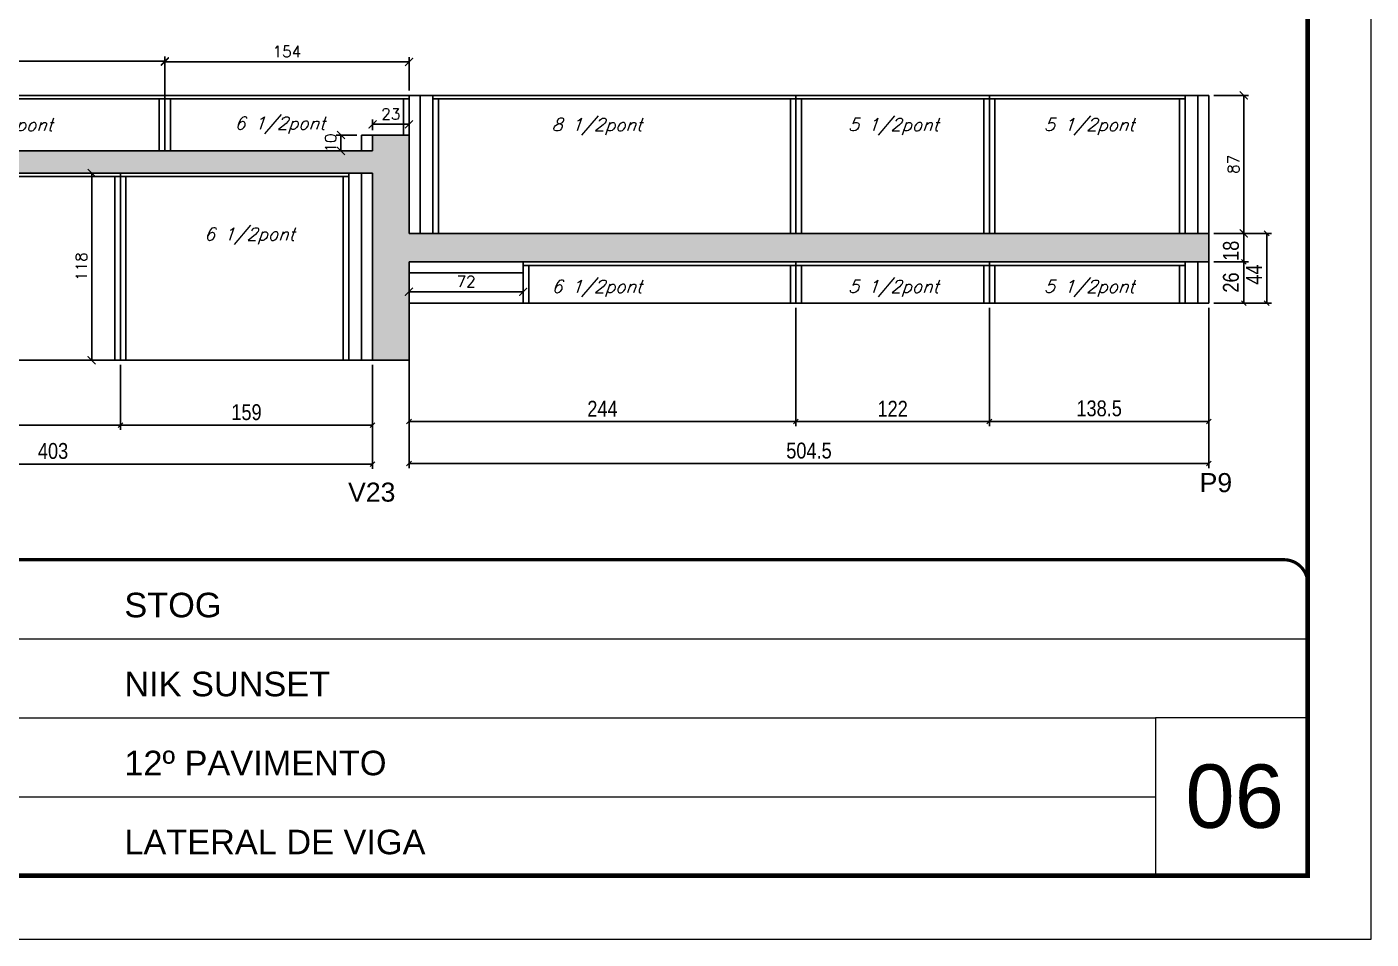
# Model space of a CAD drawing. Extents: x -10448 to -1189, y -11772 to 17235.
# Drawn here: x -8213 to -7365, y 14646 to 15221 of the extents above; entities that cross this region are included whole.
import ezdxf

# ---------------------------------------------------------------- set-up
doc = ezdxf.new("R2010")
doc.units = 0
doc.linetypes.add('CONTINUO', pattern=[0])
doc.linetypes.add('DASHED', pattern=[0.75, 0.5, -0.25])
for name, color, linetype in [('5', 5, 'Continuous'), ('COTA', 241, 'Continuous'), ('Painéis', 200, 'Continuous'), ('SARR_2.2x7', 40, 'Continuous'), ('SARR_3.5x7', 81, 'Continuous'), ('texto', 7, 'Continuous')]:
    doc.layers.add(name, color=color, linetype=linetype)
for name, color, linetype, lineweight in [('CARIMBO', 255, 'Continuous', 9), ('Folhas', 255, 'Continuous', 9), ('SARRAFO DE PRESSAO', 251, 'DASHED', 9)]:
    doc.layers.add(name, color=color, linetype=linetype, lineweight=lineweight)
doc.styles.add('ARIAL', font='arial.ttf')
doc.styles.add('COTA TECNICA', font='techl___.ttf', dxfattribs={"height": 10})
doc.styles.add('Romans', font='romans.shx')
doc.styles.get("Standard").update_dxf_attribs({"font": 'arial.ttf'})
doc.dimstyles.new('Cota Paínel', dxfattribs={"dimtxt": 7, "dimasz": 5, "dimexe": 3, "dimexo": 3, "dimgap": 3, "dimtad": 1, "dimdec": 1, "dimzin": 12, "dimdsep": 46, "dimtxsty": 'Romans', "dimblk": 'ARCHTICK', "dimcen": 0, "dimclrd": 4, "dimclre": 4, "dimclrt": 1, "dimadec": 1, "dimazin": 3, "dimtfac": 1, "dimtdec": 1, "dimtmove": 0, "dimatfit": 3, "dimldrblk": 'OBLIQUE', "dimfxl": 1, "dimtolj": 1, "dimtzin": 12, "dimarcsym": 0})
doc.dimstyles.new('PAINEL', dxfattribs={"dimtxt": 10, "dimasz": 3, "dimexe": 3, "dimexo": 3, "dimgap": 3, "dimtad": 1, "dimdec": 1, "dimzin": 12, "dimdsep": 46, "dimtxsty": 'COTA TECNICA', "dimblk1": 'OBLIQUE', "dimblk2": 'OBLIQUE', "dimsah": 1, "dimcen": 0.9, "dimclrd": 4, "dimclre": 4, "dimclrt": 240, "dimadec": 1, "dimazin": 3, "dimtfac": 1, "dimtdec": 1, "dimtmove": 0, "dimatfit": 3, "dimfxl": 1, "dimtolj": 1, "dimtzin": 12, "dimarcsym": 0})

# ---------------------------------------------------------------- blocks, each defined once
blk = doc.blocks.new('9999999999')
at = {"color": 30, "linetype": 'CONTINUO'}
for p, q in [((98564.56, 34379.64), (99583.98, 34379.64)), ((98564.56, 34329.83), (99487.98, 34329.83)), ((99583.98, 34329.83), (99487.98, 34329.83)), ((99487.98, 34329.83), (99487.98, 34230.21)), ((98564.56, 34280.02), (99487.98, 34280.02))]:
    blk.add_line(p, q, dxfattribs=at)
at = {"color": 30, "linetype": 'CONTINUO', "const_width": 2}
blk.add_lwpolyline([(99583.98, 34230.21), (99583.98, 34414.45, 0.414214), (99568.98, 34429.45), (98228.98, 34429.45, 0.414214), (98213.98, 34414.45), (98213.98, 34245.21, 0.414214), (98228.98, 34230.21), (99583.98, 34230.21)], format="xyb", dxfattribs=at)
at = {"layer": 'Folhas'}
blk.add_lwpolyline([(98138.98, 34190.21), (99623.98, 34190.21), (99623.98, 35240.21), (98138.98, 35240.21)], close=True, dxfattribs=at)
at = {"layer": 'Folhas', "color": 30, "const_width": 3}
blk.add_lwpolyline([(98213.98, 34230.21), (99583.98, 34230.21), (99583.98, 35200.21), (98213.98, 35200.21)], close=True, dxfattribs=at)
at = {"color": 7, "linetype": 'Continuous', "ltscale": 5, "style": 'ARIAL'}
for s, height, p in [('STOG', 15.483, (98837.68, 34393.13)), ('NIK SUNSET', 15.483, (98837.68, 34343.32)), ('12º PAVIMENTO', 15.4829, (98837.68, 34293.51)), ('LATERAL DE VIGA', 15.4829, (98837.68, 34243.7))]:
    blk.add_text(s, height=height, dxfattribs=at).set_placement(p)
blk = doc.blocks.new('_Oblique')
at = {"color": 0, "linetype": 'ByBlock', "lineweight": -2}
blk.add_line((-0.5, -0.5), (0.5, 0.5), dxfattribs=at)
blk = doc.blocks.new('*D32')
at = {"layer": 'COTA', "color": 4, "linetype": 'ByBlock', "lineweight": -2, "transparency": 16777216}
for p, q in [((-8397.56, 15007.69), (-8397.56, 14966.73)), ((-8153.56, 15007.69), (-8153.56, 14966.73)), ((-8397.56, 14969.73), (-8153.56, 14969.73))]:
    blk.add_line(p, q, dxfattribs=at)
at = {"layer": 'Defpoints', "color": 0, "linetype": 'ByBlock', "transparency": 16777216}
for p in [(-8397.56, 15010.69), (-8153.56, 15010.69), (-8153.56, 14969.73)]:
    blk.add_point(p, dxfattribs=at)
at = {"layer": 'COTA', "color": 4, "linetype": 'ByBlock', "lineweight": -2, "transparency": 16777216, "xscale": 3, "yscale": 3, "zscale": 3, "rotation": 180}
blk.add_blockref('_Oblique', (-8397.56, 14969.73), dxfattribs=at)
at = {"layer": 'COTA', "color": 4, "linetype": 'ByBlock', "lineweight": -2, "transparency": 16777216, "xscale": 3, "yscale": 3, "zscale": 3}
blk.add_blockref('_Oblique', (-8153.56, 14969.73), dxfattribs=at)
at = {"layer": 'COTA', "color": 240, "linetype": 'ByBlock', "transparency": 16777216, "insert": (-8275.56, 14977.8), "char_height": 10, "attachment_point": 5, "style": 'COTA TECNICA'}
blk.add_mtext('\\A1;244', dxfattribs=at)
blk = doc.blocks.new('*D33')
at = {"layer": 'COTA', "color": 4, "linetype": 'ByBlock', "lineweight": -2, "transparency": 16777216}
for p, q in [((-8153.56, 15007.69), (-8153.56, 14966.73)), ((-7994.56, 15007.69), (-7994.56, 14966.73)), ((-8153.56, 14969.73), (-7994.56, 14969.73))]:
    blk.add_line(p, q, dxfattribs=at)
at = {"layer": 'Defpoints', "color": 0, "linetype": 'ByBlock', "transparency": 16777216}
for p in [(-8153.56, 15010.69), (-7994.56, 15010.69), (-7994.56, 14969.73)]:
    blk.add_point(p, dxfattribs=at)
at = {"layer": 'COTA', "color": 4, "linetype": 'ByBlock', "lineweight": -2, "transparency": 16777216, "xscale": 3, "yscale": 3, "zscale": 3, "rotation": 180}
blk.add_blockref('_Oblique', (-8153.56, 14969.73), dxfattribs=at)
at = {"layer": 'COTA', "color": 4, "linetype": 'ByBlock', "lineweight": -2, "transparency": 16777216, "xscale": 3, "yscale": 3, "zscale": 3}
blk.add_blockref('_Oblique', (-7994.56, 14969.73), dxfattribs=at)
at = {"layer": 'COTA', "color": 240, "linetype": 'ByBlock', "transparency": 16777216, "insert": (-8074.06, 14977.87), "char_height": 10, "attachment_point": 5, "style": 'COTA TECNICA'}
blk.add_mtext('\\A1;159', dxfattribs=at)
blk = doc.blocks.new('*D34')
at = {"layer": 'COTA', "color": 4, "linetype": 'ByBlock', "lineweight": -2, "transparency": 16777216}
for p, q in [((-8397.56, 15007.69), (-8397.56, 14942.19)), ((-7994.56, 15007.69), (-7994.56, 14942.19)), ((-8397.56, 14945.19), (-7994.56, 14945.19))]:
    blk.add_line(p, q, dxfattribs=at)
at = {"layer": 'Defpoints', "color": 0, "linetype": 'ByBlock', "transparency": 16777216}
for p in [(-8397.56, 15010.69), (-7994.56, 15010.69), (-7994.56, 14945.19)]:
    blk.add_point(p, dxfattribs=at)
at = {"layer": 'COTA', "color": 4, "linetype": 'ByBlock', "lineweight": -2, "transparency": 16777216, "xscale": 3, "yscale": 3, "zscale": 3, "rotation": 180}
blk.add_blockref('_Oblique', (-8397.56, 14945.19), dxfattribs=at)
at = {"layer": 'COTA', "color": 4, "linetype": 'ByBlock', "lineweight": -2, "transparency": 16777216, "xscale": 3, "yscale": 3, "zscale": 3}
blk.add_blockref('_Oblique', (-7994.56, 14945.19), dxfattribs=at)
at = {"layer": 'COTA', "color": 240, "linetype": 'ByBlock', "transparency": 16777216, "insert": (-8196.06, 14953.41), "char_height": 10, "attachment_point": 5, "style": 'COTA TECNICA'}
blk.add_mtext('\\A1;403', dxfattribs=at)
blk = doc.blocks.new('*D35')
at = {"layer": 'COTA', "color": 4, "linetype": 'ByBlock', "lineweight": -2, "transparency": 16777216}
for p, q in [((-7464.06, 15072.69), (-7442.06, 15072.69)), ((-7445.06, 15046.69), (-7445.06, 15072.69)), ((-7464.06, 15046.69), (-7442.06, 15046.69))]:
    blk.add_line(p, q, dxfattribs=at)
at = {"layer": 'Defpoints', "color": 0, "linetype": 'ByBlock', "transparency": 16777216}
for p in [(-7467.06, 15072.69), (-7445.06, 15072.69), (-7467.06, 15046.69)]:
    blk.add_point(p, dxfattribs=at)
at = {"layer": 'COTA', "color": 4, "linetype": 'ByBlock', "lineweight": -2, "transparency": 16777216, "xscale": 3, "yscale": 3, "zscale": 3}
for p, rotation in [((-7445.06, 15072.69), 90), ((-7445.06, 15046.69), 270)]:
    blk.add_blockref('_Oblique', p, dxfattribs=dict(at, rotation=rotation))
at = {"layer": 'COTA', "color": 240, "linetype": 'ByBlock', "transparency": 16777216, "insert": (-7453.16, 15059.69), "char_height": 10, "attachment_point": 5, "rotation": 90, "style": 'COTA TECNICA'}
blk.add_mtext('\\A1;26', dxfattribs=at)
blk = doc.blocks.new('*D36')
at = {"layer": 'COTA', "color": 4, "linetype": 'ByBlock', "lineweight": -2, "transparency": 16777216}
for p, q in [((-7464.06, 15090.69), (-7442.06, 15090.69)), ((-7445.06, 15072.69), (-7445.06, 15090.69)), ((-7464.06, 15072.69), (-7442.06, 15072.69))]:
    blk.add_line(p, q, dxfattribs=at)
at = {"layer": 'Defpoints', "color": 0, "linetype": 'ByBlock', "transparency": 16777216}
for p in [(-7467.06, 15090.69), (-7445.06, 15090.69), (-7467.06, 15072.69)]:
    blk.add_point(p, dxfattribs=at)
at = {"layer": 'COTA', "color": 4, "linetype": 'ByBlock', "lineweight": -2, "transparency": 16777216, "xscale": 3, "yscale": 3, "zscale": 3}
for p, rotation in [((-7445.06, 15090.69), 90), ((-7445.06, 15072.69), 270)]:
    blk.add_blockref('_Oblique', p, dxfattribs=dict(at, rotation=rotation))
at = {"layer": 'COTA', "color": 240, "linetype": 'ByBlock', "transparency": 16777216, "insert": (-7453.15, 15079.69), "char_height": 10, "attachment_point": 5, "rotation": 90, "style": 'COTA TECNICA'}
blk.add_mtext('\\A1;18', dxfattribs=at)
blk = doc.blocks.new('*D37')
at = {"layer": 'COTA', "color": 4, "linetype": 'ByBlock', "lineweight": -2, "transparency": 16777216}
for p, q in [((-7464.06, 15090.69), (-7427.63, 15090.69)), ((-7430.63, 15046.69), (-7430.63, 15090.69)), ((-7464.06, 15046.69), (-7427.63, 15046.69))]:
    blk.add_line(p, q, dxfattribs=at)
at = {"layer": 'Defpoints', "color": 0, "linetype": 'ByBlock', "transparency": 16777216}
for p in [(-7467.06, 15090.69), (-7430.63, 15090.69), (-7467.06, 15046.69)]:
    blk.add_point(p, dxfattribs=at)
at = {"layer": 'COTA', "color": 4, "linetype": 'ByBlock', "lineweight": -2, "transparency": 16777216, "xscale": 3, "yscale": 3, "zscale": 3}
for p, rotation in [((-7430.63, 15090.69), 90), ((-7430.63, 15046.69), 270)]:
    blk.add_blockref('_Oblique', p, dxfattribs=dict(at, rotation=rotation))
at = {"layer": 'COTA', "color": 240, "linetype": 'ByBlock', "transparency": 16777216, "insert": (-7438.7, 15064.69), "char_height": 10, "attachment_point": 5, "rotation": 90, "style": 'COTA TECNICA'}
blk.add_mtext('\\A1;44', dxfattribs=at)
blk = doc.blocks.new('*D38')
at = {"layer": 'COTA', "color": 4, "linetype": 'ByBlock', "lineweight": -2, "transparency": 16777216}
for p, q in [((-7971.56, 15043.69), (-7971.56, 14969.03)), ((-7727.56, 15043.69), (-7727.56, 14969.03)), ((-7971.56, 14972.03), (-7727.56, 14972.03))]:
    blk.add_line(p, q, dxfattribs=at)
at = {"layer": 'Defpoints', "color": 0, "linetype": 'ByBlock', "transparency": 16777216}
for p in [(-7971.56, 15046.69), (-7727.56, 15046.69), (-7727.56, 14972.03)]:
    blk.add_point(p, dxfattribs=at)
at = {"layer": 'COTA', "color": 4, "linetype": 'ByBlock', "lineweight": -2, "transparency": 16777216, "xscale": 3, "yscale": 3, "zscale": 3, "rotation": 180}
blk.add_blockref('_Oblique', (-7971.56, 14972.03), dxfattribs=at)
at = {"layer": 'COTA', "color": 4, "linetype": 'ByBlock', "lineweight": -2, "transparency": 16777216, "xscale": 3, "yscale": 3, "zscale": 3}
blk.add_blockref('_Oblique', (-7727.56, 14972.03), dxfattribs=at)
at = {"layer": 'COTA', "color": 240, "linetype": 'ByBlock', "transparency": 16777216, "insert": (-7849.56, 14980.1), "char_height": 10, "attachment_point": 5, "style": 'COTA TECNICA'}
blk.add_mtext('\\A1;244', dxfattribs=at)
blk = doc.blocks.new('*D39')
at = {"layer": 'COTA', "color": 4, "linetype": 'ByBlock', "lineweight": -2, "transparency": 16777216}
for p, q in [((-7727.56, 15043.69), (-7727.56, 14969.03)), ((-7605.56, 15043.69), (-7605.56, 14969.03)), ((-7727.56, 14972.03), (-7605.56, 14972.03))]:
    blk.add_line(p, q, dxfattribs=at)
at = {"layer": 'Defpoints', "color": 0, "linetype": 'ByBlock', "transparency": 16777216}
for p in [(-7727.56, 15046.69), (-7605.56, 15046.69), (-7605.56, 14972.03)]:
    blk.add_point(p, dxfattribs=at)
at = {"layer": 'COTA', "color": 4, "linetype": 'ByBlock', "lineweight": -2, "transparency": 16777216, "xscale": 3, "yscale": 3, "zscale": 3, "rotation": 180}
blk.add_blockref('_Oblique', (-7727.56, 14972.03), dxfattribs=at)
at = {"layer": 'COTA', "color": 4, "linetype": 'ByBlock', "lineweight": -2, "transparency": 16777216, "xscale": 3, "yscale": 3, "zscale": 3}
blk.add_blockref('_Oblique', (-7605.56, 14972.03), dxfattribs=at)
at = {"layer": 'COTA', "color": 240, "linetype": 'ByBlock', "transparency": 16777216, "insert": (-7666.56, 14980.09), "char_height": 10, "attachment_point": 5, "style": 'COTA TECNICA'}
blk.add_mtext('\\A1;122', dxfattribs=at)
blk = doc.blocks.new('*D40')
at = {"layer": 'COTA', "color": 4, "linetype": 'ByBlock', "lineweight": -2, "transparency": 16777216}
for p, q in [((-7971.56, 15043.69), (-7971.56, 14942.53)), ((-7467.06, 15043.69), (-7467.06, 14942.53)), ((-7971.56, 14945.53), (-7467.06, 14945.53))]:
    blk.add_line(p, q, dxfattribs=at)
at = {"layer": 'Defpoints', "color": 0, "linetype": 'ByBlock', "transparency": 16777216}
for p in [(-7971.56, 15046.69), (-7467.06, 15046.69), (-7467.06, 14945.53)]:
    blk.add_point(p, dxfattribs=at)
at = {"layer": 'COTA', "color": 4, "linetype": 'ByBlock', "lineweight": -2, "transparency": 16777216, "xscale": 3, "yscale": 3, "zscale": 3, "rotation": 180}
blk.add_blockref('_Oblique', (-7971.56, 14945.53), dxfattribs=at)
at = {"layer": 'COTA', "color": 4, "linetype": 'ByBlock', "lineweight": -2, "transparency": 16777216, "xscale": 3, "yscale": 3, "zscale": 3}
blk.add_blockref('_Oblique', (-7467.06, 14945.53), dxfattribs=at)
at = {"layer": 'COTA', "color": 240, "linetype": 'ByBlock', "transparency": 16777216, "insert": (-7719.31, 14953.64), "char_height": 10, "attachment_point": 5, "style": 'COTA TECNICA'}
blk.add_mtext('\\A1;504.5', dxfattribs=at)
blk = doc.blocks.new('*D41')
at = {"layer": 'COTA', "color": 4, "linetype": 'ByBlock', "lineweight": -2, "transparency": 16777216}
for p, q in [((-7605.56, 15043.69), (-7605.56, 14969.03)), ((-7467.06, 15031.44), (-7467.06, 14969.03)), ((-7605.56, 14972.03), (-7467.06, 14972.03))]:
    blk.add_line(p, q, dxfattribs=at)
at = {"layer": 'Defpoints', "color": 0, "linetype": 'ByBlock', "transparency": 16777216}
for p in [(-7605.56, 15046.69), (-7467.06, 15034.44), (-7467.06, 14972.03)]:
    blk.add_point(p, dxfattribs=at)
at = {"layer": 'COTA', "color": 4, "linetype": 'ByBlock', "lineweight": -2, "transparency": 16777216, "xscale": 3, "yscale": 3, "zscale": 3, "rotation": 180}
blk.add_blockref('_Oblique', (-7605.56, 14972.03), dxfattribs=at)
at = {"layer": 'COTA', "color": 4, "linetype": 'ByBlock', "lineweight": -2, "transparency": 16777216, "xscale": 3, "yscale": 3, "zscale": 3}
blk.add_blockref('_Oblique', (-7467.06, 14972.03), dxfattribs=at)
at = {"layer": 'COTA', "color": 240, "linetype": 'ByBlock', "transparency": 16777216, "insert": (-7536.31, 14980.27), "char_height": 10, "attachment_point": 5, "style": 'COTA TECNICA'}
blk.add_mtext('\\A1;138.5', dxfattribs=at)
blk = doc.blocks.new('_ArchTick')
at = {"color": 0, "linetype": 'ByBlock', "const_width": 0.15}
blk.add_lwpolyline([(-0.5, -0.5), (0.5, 0.5)], dxfattribs=at)
blk = doc.blocks.new('*D42')
at = {"layer": 'COTA', "color": 4, "lineweight": -2, "transparency": 16777216}
for p, q in [((-7464.06, 15177.69), (-7442.06, 15177.69)), ((-7445.06, 15090.69), (-7445.06, 15177.69)), ((-7464.06, 15090.69), (-7442.06, 15090.69))]:
    blk.add_line(p, q, dxfattribs=at)
at = {"layer": 'Defpoints', "color": 0, "transparency": 16777216}
for p in [(-7467.06, 15177.69), (-7445.06, 15177.69), (-7467.06, 15090.69)]:
    blk.add_point(p, dxfattribs=at)
at = {"layer": 'COTA', "color": 4, "lineweight": -2, "transparency": 16777216, "xscale": 5, "yscale": 5, "zscale": 5}
for p, rotation in [((-7445.06, 15177.69), 90), ((-7445.06, 15090.69), 270)]:
    blk.add_blockref('_ArchTick', p, dxfattribs=dict(at, rotation=rotation))
at = {"layer": 'COTA', "color": 1, "transparency": 16777216, "insert": (-7451.56, 15134.19), "char_height": 7, "attachment_point": 5, "rotation": 90, "style": 'Romans'}
blk.add_mtext('\\A1;87', dxfattribs=at)
blk = doc.blocks.new('*D43')
at = {"layer": 'COTA', "color": 4, "lineweight": -2, "transparency": 16777216}
for p, q in [((-8125.56, 15180.69), (-8125.56, 15201.85)), ((-7971.56, 15180.69), (-7971.56, 15201.85)), ((-8125.56, 15198.85), (-7971.56, 15198.85))]:
    blk.add_line(p, q, dxfattribs=at)
at = {"layer": 'Defpoints', "color": 0, "transparency": 16777216}
for p in [(-7971.56, 15198.85), (-8125.56, 15177.69), (-7971.56, 15177.69)]:
    blk.add_point(p, dxfattribs=at)
at = {"layer": 'COTA', "color": 4, "lineweight": -2, "transparency": 16777216, "xscale": 5, "yscale": 5, "zscale": 5, "rotation": 180}
blk.add_blockref('_ArchTick', (-8125.56, 15198.85), dxfattribs=at)
at = {"layer": 'COTA', "color": 4, "lineweight": -2, "transparency": 16777216, "xscale": 5, "yscale": 5, "zscale": 5}
blk.add_blockref('_ArchTick', (-7971.56, 15198.85), dxfattribs=at)
at = {"layer": 'COTA', "color": 1, "transparency": 16777216, "insert": (-8048.56, 15205.35), "char_height": 7, "attachment_point": 5, "style": 'Romans'}
blk.add_mtext('\\A1;154', dxfattribs=at)
blk = doc.blocks.new('*D44')
at = {"layer": 'COTA', "color": 4, "lineweight": -2, "transparency": 16777216}
for p, q in [((-8369.56, 15163.19), (-8369.56, 15202.29)), ((-8125.56, 15162.09), (-8125.56, 15202.29)), ((-8369.56, 15199.29), (-8125.56, 15199.29))]:
    blk.add_line(p, q, dxfattribs=at)
at = {"layer": 'Defpoints', "color": 0, "transparency": 16777216}
for p in [(-8125.56, 15199.29), (-8369.56, 15160.19), (-8125.56, 15159.09)]:
    blk.add_point(p, dxfattribs=at)
at = {"layer": 'COTA', "color": 4, "lineweight": -2, "transparency": 16777216, "xscale": 5, "yscale": 5, "zscale": 5, "rotation": 180}
blk.add_blockref('_ArchTick', (-8369.56, 15199.29), dxfattribs=at)
at = {"layer": 'COTA', "color": 4, "lineweight": -2, "transparency": 16777216, "xscale": 5, "yscale": 5, "zscale": 5}
blk.add_blockref('_ArchTick', (-8125.56, 15199.29), dxfattribs=at)
at = {"layer": 'COTA', "color": 1, "transparency": 16777216, "insert": (-8247.56, 15205.79), "char_height": 7, "attachment_point": 5, "style": 'Romans'}
blk.add_mtext('\\A1;244', dxfattribs=at)
blk = doc.blocks.new('*D49')
at = {"layer": 'COTA', "color": 4, "lineweight": -2, "transparency": 16777216}
for p, q in [((-8004.56, 15152.69), (-8017.46, 15152.69)), ((-8014.46, 15152.69), (-8014.46, 15142.69)), ((-8004.56, 15142.69), (-8017.46, 15142.69))]:
    blk.add_line(p, q, dxfattribs=at)
at = {"layer": 'Defpoints', "color": 0, "transparency": 16777216}
for p in [(-8001.56, 15152.69), (-8014.46, 15142.69), (-8001.56, 15142.69)]:
    blk.add_point(p, dxfattribs=at)
at = {"layer": 'COTA', "color": 4, "lineweight": -2, "transparency": 16777216, "xscale": 5, "yscale": 5, "zscale": 5}
for p, rotation in [((-8014.46, 15152.69), 90), ((-8014.46, 15142.69), 270)]:
    blk.add_blockref('_ArchTick', p, dxfattribs=dict(at, rotation=rotation))
at = {"layer": 'COTA', "color": 1, "transparency": 16777216, "insert": (-8020.96, 15147.69), "char_height": 7, "attachment_point": 5, "rotation": 90, "style": 'Romans'}
blk.add_mtext('\\A1;10', dxfattribs=at)
blk = doc.blocks.new('*D94')
at = {"layer": 'COTA', "color": 4, "lineweight": -2, "transparency": 16777216}
for p, q in [((-8156.56, 15128.69), (-8174.68, 15128.69)), ((-8171.68, 15010.69), (-8171.68, 15128.69)), ((-8156.56, 15010.69), (-8174.68, 15010.69))]:
    blk.add_line(p, q, dxfattribs=at)
at = {"layer": 'Defpoints', "color": 0, "transparency": 16777216}
for p in [(-8171.68, 15128.69), (-8153.56, 15128.69), (-8153.56, 15010.69)]:
    blk.add_point(p, dxfattribs=at)
at = {"layer": 'COTA', "color": 4, "lineweight": -2, "transparency": 16777216, "xscale": 5, "yscale": 5, "zscale": 5}
for p, rotation in [((-8171.68, 15128.69), 90), ((-8171.68, 15010.69), 270)]:
    blk.add_blockref('_ArchTick', p, dxfattribs=dict(at, rotation=rotation))
at = {"layer": 'COTA', "color": 1, "transparency": 16777216, "insert": (-8178.18, 15069.69), "char_height": 7, "attachment_point": 5, "rotation": 90, "style": 'Romans'}
blk.add_mtext('\\A1;118', dxfattribs=at)
blk = doc.blocks.new('*D95')
at = {"layer": 'COTA', "color": 4, "lineweight": -2, "transparency": 16777216}
for p, q in [((-7994.56, 15155.69), (-7994.56, 15162.45)), ((-7994.56, 15159.45), (-7971.56, 15159.45)), ((-7971.56, 15155.69), (-7971.56, 15162.45))]:
    blk.add_line(p, q, dxfattribs=at)
at = {"layer": 'Defpoints', "color": 0, "transparency": 16777216}
for p in [(-7971.56, 15159.45), (-7994.56, 15152.69), (-7971.56, 15152.69)]:
    blk.add_point(p, dxfattribs=at)
at = {"layer": 'COTA', "color": 4, "lineweight": -2, "transparency": 16777216, "xscale": 5, "yscale": 5, "zscale": 5, "rotation": 180}
blk.add_blockref('_ArchTick', (-7994.56, 15159.45), dxfattribs=at)
at = {"layer": 'COTA', "color": 4, "lineweight": -2, "transparency": 16777216, "xscale": 5, "yscale": 5, "zscale": 5}
blk.add_blockref('_ArchTick', (-7971.56, 15159.45), dxfattribs=at)
at = {"layer": 'COTA', "color": 1, "transparency": 16777216, "insert": (-7983.06, 15165.95), "char_height": 7, "attachment_point": 5, "style": 'Romans'}
blk.add_mtext('\\A1;23', dxfattribs=at)
blk = doc.blocks.new('*D97')
at = {"layer": 'COTA', "color": 4, "lineweight": -2, "transparency": 16777216}
for p, q in [((-7971.56, 15062.69), (-7971.56, 15050.85)), ((-7899.56, 15062.69), (-7899.56, 15050.85)), ((-7899.56, 15053.85), (-7971.56, 15053.85))]:
    blk.add_line(p, q, dxfattribs=at)
at = {"layer": 'Defpoints', "color": 0, "transparency": 16777216}
for p in [(-7971.56, 15065.69), (-7899.56, 15065.69), (-7971.56, 15053.85)]:
    blk.add_point(p, dxfattribs=at)
at = {"layer": 'COTA', "color": 4, "lineweight": -2, "transparency": 16777216, "xscale": 5, "yscale": 5, "zscale": 5, "rotation": 180}
blk.add_blockref('_ArchTick', (-7971.56, 15053.85), dxfattribs=at)
at = {"layer": 'COTA', "color": 4, "lineweight": -2, "transparency": 16777216, "xscale": 5, "yscale": 5, "zscale": 5}
blk.add_blockref('_ArchTick', (-7899.56, 15053.85), dxfattribs=at)
at = {"layer": 'COTA', "color": 1, "transparency": 16777216, "insert": (-7935.56, 15060.35), "char_height": 7, "attachment_point": 5, "style": 'Romans'}
blk.add_mtext('\\A1;72', dxfattribs=at)

msp = doc.modelspace()

# ---------------------------------------------------------------- hatches: boundary and pattern name
at = {"layer": 'COTA', "linetype": 'ByBlock'}
h = msp.add_hatch(dxfattribs=at)
h.set_pattern_fill('AR-CONC', color=256, scale=0.03)
h.paths.add_polyline_path([(-7971.56, 15152.69), (-7994.56, 15152.69), (-7994.56, 15142.69), (-8369.56, 15142.69), (-8609.56, 15142.69), (-8622.56, 15142.69), (-8622.56, 15128.69), (-8465.56, 15128.69), (-8465.56, 15046.69), (-8465.56, 14983.69), (-8397.56, 14983.69), (-8397.56, 15010.69), (-8397.56, 15128.69), (-7994.56, 15128.69), (-7994.56, 15010.69), (-7971.56, 15010.69), (-7971.56, 15046.69), (-7971.56, 15072.69), (-7467.06, 15072.69), (-7467.06, 15090.69), (-7971.56, 15090.69)])

# ---------------------------------------------------------------- linework, layer by layer
for p, q in [((-7467.06, 15072.69), (-7467.06, 15090.69)), ((-7971.56, 15046.69), (-7971.56, 15010.69)), ((-7994.56, 15010.69), (-7971.56, 15010.69))]:
    msp.add_line(p, q, dxfattribs=at)
at = {"layer": 'Painéis', "linetype": 'ByBlock'}
for p, q in [((-8369.56, 15177.69), (-7971.56, 15177.69)), ((-8125.56, 15142.69), (-8125.56, 15177.69)), ((-7971.56, 15152.69), (-7971.56, 15177.69)), ((-7971.56, 15177.69), (-7467.06, 15177.69)), ((-7971.56, 15090.69), (-7971.56, 15177.69)), ((-7727.56, 15090.69), (-7727.56, 15177.69)), ((-7605.56, 15090.69), (-7605.56, 15177.69)), ((-7467.06, 15090.69), (-7467.06, 15177.69)), ((-7994.56, 15142.69), (-7994.56, 15152.69)), ((-7994.56, 15152.69), (-7971.56, 15152.69)), ((-8369.56, 15142.69), (-7994.56, 15142.69)), ((-8397.56, 15128.69), (-7994.56, 15128.69)), ((-8153.56, 15010.69), (-8153.56, 15128.69)), ((-7994.56, 15010.69), (-7994.56, 15128.69)), ((-7971.56, 15090.69), (-7467.06, 15090.69)), ((-7971.56, 15072.69), (-7467.06, 15072.69)), ((-7971.56, 15046.69), (-7971.56, 15072.69)), ((-7727.56, 15046.69), (-7727.56, 15072.69)), ((-7605.56, 15046.69), (-7605.56, 15072.69)), ((-7467.06, 15046.69), (-7467.06, 15072.69)), ((-7971.56, 15046.69), (-7467.06, 15046.69)), ((-8397.56, 15010.69), (-7994.56, 15010.69))]:
    msp.add_line(p, q, dxfattribs=at)
at = {"layer": 'SARR_2.2x7', "linetype": 'Continuous'}
for p, q in [((-8369.56, 15175.49), (-8125.56, 15175.49)), ((-8125.56, 15175.49), (-7971.56, 15175.49)), ((-7964.56, 15090.69), (-7964.56, 15177.69)), ((-7956.56, 15175.49), (-7727.56, 15175.49)), ((-7727.56, 15175.49), (-7605.56, 15175.49)), ((-7605.56, 15175.49), (-7482.06, 15175.49)), ((-7474.06, 15090.69), (-7474.06, 15177.69)), ((-8001.56, 15152.69), (-7994.56, 15152.69)), ((-8001.56, 15142.69), (-8001.56, 15152.69)), ((-8382.56, 15126.49), (-8153.56, 15126.49)), ((-8153.56, 15126.49), (-8009.56, 15126.49)), ((-8001.56, 15010.69), (-8001.56, 15128.69)), ((-7971.56, 15065.69), (-7899.56, 15065.69)), ((-7899.56, 15070.49), (-7727.56, 15070.49)), ((-7727.56, 15070.49), (-7605.56, 15070.49)), ((-7605.56, 15070.49), (-7482.06, 15070.49)), ((-7474.06, 15046.69), (-7474.06, 15072.69))]:
    msp.add_line(p, q, dxfattribs=at)
at = {"layer": 'SARR_3.5x7'}
for p, q in [((-8129.06, 15175.49), (-8129.06, 15142.69)), ((-8125.56, 15175.49), (-8125.56, 15142.69)), ((-8122.06, 15175.49), (-8122.06, 15142.69)), ((-7975.06, 15175.49), (-7975.06, 15152.69)), ((-7971.56, 15177.69), (-7971.56, 15152.69)), ((-7956.56, 15177.69), (-7956.56, 15090.69)), ((-7953.06, 15175.49), (-7953.06, 15090.69)), ((-7731.06, 15175.49), (-7731.06, 15090.69)), ((-7727.56, 15175.49), (-7727.56, 15090.69)), ((-7724.06, 15175.49), (-7724.06, 15090.69)), ((-7609.06, 15175.49), (-7609.06, 15090.69)), ((-7605.56, 15175.49), (-7605.56, 15090.69)), ((-7602.06, 15175.49), (-7602.06, 15090.69)), ((-7485.56, 15175.49), (-7485.56, 15090.69)), ((-7482.06, 15177.69), (-7482.06, 15090.69)), ((-7975.06, 15152.69), (-7971.56, 15152.69)), ((-8129.06, 15142.69), (-8125.56, 15142.69)), ((-8125.56, 15142.69), (-8122.06, 15142.69)), ((-8157.06, 15126.49), (-8157.06, 15010.69)), ((-8153.56, 15126.49), (-8153.56, 15010.69)), ((-8150.06, 15126.49), (-8150.06, 15010.69)), ((-8013.06, 15126.49), (-8013.06, 15010.69)), ((-8009.56, 15128.69), (-8009.56, 15010.69)), ((-7956.56, 15090.69), (-7953.06, 15090.69)), ((-7731.06, 15090.69), (-7727.56, 15090.69)), ((-7727.56, 15090.69), (-7724.06, 15090.69)), ((-7609.06, 15090.69), (-7605.56, 15090.69)), ((-7605.56, 15090.69), (-7602.06, 15090.69)), ((-7485.56, 15090.69), (-7482.06, 15090.69)), ((-7899.56, 15072.69), (-7899.56, 15046.69)), ((-7896.06, 15070.49), (-7896.06, 15046.69)), ((-7731.06, 15070.49), (-7731.06, 15046.69)), ((-7727.56, 15070.49), (-7727.56, 15046.69)), ((-7724.06, 15070.49), (-7724.06, 15046.69)), ((-7609.06, 15070.49), (-7609.06, 15046.69)), ((-7605.56, 15070.49), (-7605.56, 15046.69)), ((-7602.06, 15070.49), (-7602.06, 15046.69)), ((-7485.56, 15070.49), (-7485.56, 15046.69)), ((-7482.06, 15072.69), (-7482.06, 15046.69)), ((-7899.56, 15046.69), (-7896.06, 15046.69)), ((-7731.06, 15046.69), (-7727.56, 15046.69)), ((-7727.56, 15046.69), (-7724.06, 15046.69)), ((-7609.06, 15046.69), (-7605.56, 15046.69)), ((-7605.56, 15046.69), (-7602.06, 15046.69)), ((-7485.56, 15046.69), (-7482.06, 15046.69)), ((-8157.06, 15010.69), (-8153.56, 15010.69)), ((-8153.56, 15010.69), (-8150.06, 15010.69)), ((-8013.06, 15010.69), (-8009.56, 15010.69))]:
    msp.add_line(p, q, dxfattribs=at)

# ---------------------------------------------------------------- block references
at = {"layer": 'SARRAFO DE PRESSAO', "color": 6, "linetype": 'ByBlock'}
msp.add_blockref('9999999999', (-106988.76, -19544.55), dxfattribs=at)

# ---------------------------------------------------------------- texts
at = {"layer": '5', "linetype": 'Continuous'}
for s, p in [('P9', (-7472.94, 14927.52)), ('V23', (-8009.98, 14921.52))]:
    msp.add_text(s, height=12, rotation=0.00004, dxfattribs=at).set_placement(p)
at = {"layer": 'CARIMBO', "style": 'ARIAL'}
msp.add_text('06', height=40, dxfattribs=at).set_placement((-7481.92, 14715.8))
at = {"layer": 'texto', "color": 2, "char_height": 8, "attachment_point": 5, "style": 'Romans'}
for s, insert in [('{\\Q19;\\C256;8 1/2pont}', (-8224.71, 15157.91)), ('{\\Q19;\\C256;6 1/2pont}', (-8052.98, 15158.86)), ('{\\Q19;\\C256;8 1/2pont}', (-7853.06, 15157.91)), ('{\\Q19;\\C256;5 1/2pont}', (-7666.06, 15157.91)), ('{\\Q19;\\C256;5 1/2pont}', (-7542.56, 15157.91)), ('{\\Q19;\\C256;6 1/2pont}', (-8072.22, 15088.91)), ('{\\Q19;\\C256;6 1/2pont}', (-7853.06, 15055.91)), ('{\\Q19;\\C256;5 1/2pont}', (-7666.06, 15055.91)), ('{\\Q19;\\C256;5 1/2pont}', (-7542.56, 15055.91))]:
    msp.add_mtext(s, dxfattribs=dict(at, insert=insert))

# ---------------------------------------------------------------- dimensions: what is measured, and where the dimension line sits
at = {"layer": 'COTA'}
for base, p1, p2, picture, middle in [((-8125.56, 15199.29), (-8369.56, 15160.19), (-8125.56, 15159.09), '*D44', (-8247.56, 15205.79)), ((-7971.56, 15198.85), (-8125.56, 15177.69), (-7971.56, 15177.69), '*D43', (-8048.56, 15205.35)), ((-7971.56, 15159.45), (-7994.56, 15152.69), (-7971.56, 15152.69), '*D95', (-7983.06, 15165.95)), ((-7971.56, 15053.85), (-7899.56, 15065.69), (-7971.56, 15065.69), '*D97', (-7935.56, 15060.35))]:
    dim = msp.add_linear_dim(base=base, p1=p1, p2=p2, dimstyle='Cota Paínel', dxfattribs=at)
    dim.commit()
    dim.dimension.update_dxf_attribs({"geometry": picture, "text_midpoint": middle})
for base, p1, p2, picture, middle in [((-7445.06, 15177.69), (-7467.06, 15090.69), (-7467.06, 15177.69), '*D42', (-7451.56, 15134.19)), ((-8171.68, 15128.69), (-8153.56, 15010.69), (-8153.56, 15128.69), '*D94', (-8178.18, 15069.69))]:
    dim = msp.add_linear_dim(base=base, p1=p1, p2=p2, angle=90, dimstyle='Cota Paínel', dxfattribs=at)
    dim.commit()
    dim.dimension.update_dxf_attribs({"geometry": picture, "text_midpoint": middle})
dim = msp.add_linear_dim(base=(-8014.46, 15142.69), p1=(-8001.56, 15152.69), p2=(-8001.56, 15142.69), angle=90, dimstyle='Cota Paínel', dxfattribs=at)
dim.commit()
dim.dimension.update_dxf_attribs({"geometry": '*D49', "text_midpoint": (-8014.46, 15147.69), "dimtype": 160})
at = {"layer": 'COTA', "linetype": 'ByBlock'}
for base, p1, picture, middle in [((-7445.06, 15090.69), (-7467.06, 15072.69), '*D36', (-7445.06, 15079.69)), ((-7430.63, 15090.69), (-7467.06, 15046.69), '*D37', (-7430.63, 15064.69))]:
    dim = msp.add_linear_dim(base=base, p1=p1, p2=(-7467.06, 15090.69), angle=90, dimstyle='PAINEL', dxfattribs=at)
    dim.commit()
    dim.dimension.update_dxf_attribs({"geometry": picture, "text_midpoint": middle, "dimtype": 160})
dim = msp.add_linear_dim(base=(-7445.06, 15072.69), p1=(-7467.06, 15046.69), p2=(-7467.06, 15072.69), angle=90, dimstyle='PAINEL', dxfattribs=at)
dim.commit()
dim.dimension.update_dxf_attribs({"geometry": '*D35', "text_midpoint": (-7453.16, 15059.69)})
for base, p1, p2, picture, middle in [((-7727.56, 14972.03), (-7971.56, 15046.69), (-7727.56, 15046.69), '*D38', (-7849.56, 14980.1)), ((-7467.06, 14945.53), (-7971.56, 15046.69), (-7467.06, 15046.69), '*D40', (-7719.31, 14953.64)), ((-7467.06, 14972.03), (-7605.56, 15046.69), (-7467.06, 15034.44), '*D41', (-7536.31, 14980.27)), ((-8153.56, 14969.73), (-8397.56, 15010.69), (-8153.56, 15010.69), '*D32', (-8275.56, 14977.8)), ((-7994.56, 14945.19), (-8397.56, 15010.69), (-7994.56, 15010.69), '*D34', (-8196.06, 14953.41))]:
    dim = msp.add_linear_dim(base=base, p1=p1, p2=p2, dimstyle='PAINEL', dxfattribs=at)
    dim.commit()
    dim.dimension.update_dxf_attribs({"geometry": picture, "text_midpoint": middle})
for base, p1, p2, picture, middle in [((-7605.56, 14972.03), (-7727.56, 15046.69), (-7605.56, 15046.69), '*D39', (-7666.56, 14980.09)), ((-7994.56, 14969.73), (-8153.56, 15010.69), (-7994.56, 15010.69), '*D33', (-8074.06, 14977.87))]:
    dim = msp.add_linear_dim(base=base, p1=p1, p2=p2, dimstyle='PAINEL', override={"dimtmove": 1}, dxfattribs=at)
    dim.commit()
    dim.dimension.update_dxf_attribs({"geometry": picture, "text_midpoint": middle})

doc.saveas('drawing.dxf')
